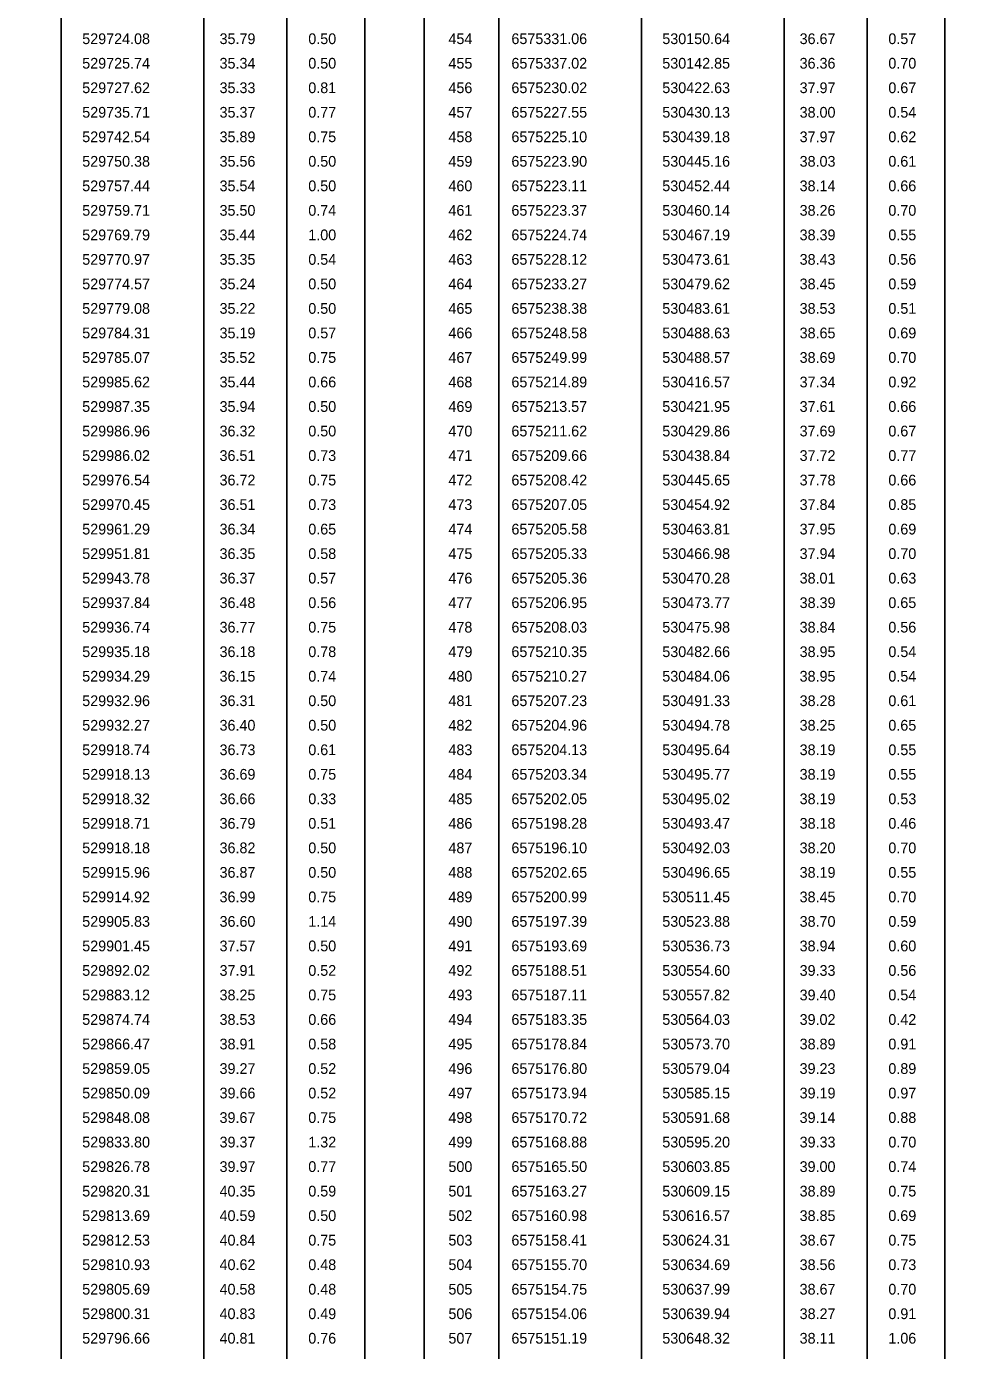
# Model space of a CAD drawing. Extents: x 528816 to 533196, y 6574767 to 6575847.
# Drawn here: x 530486.2 to 530548.1, y 6575500.9 to 6575587.3 of the extents above; entities that cross this region are included whole.
import ezdxf

# ---------------------------------------------------------------- set-up
doc = ezdxf.new("R2010")
doc.units = 0
doc.layers.add('ABIJOONIS', color=7, linetype='Continuous')
doc.layers.add('TEE', color=7, linetype='Continuous')

msp = doc.modelspace()

# ---------------------------------------------------------------- linework, layer by layer
at = {"layer": 'ABIJOONIS'}
for p, q in [((530488.47, 6575674.457), (530488.47, 6575351.834)), ((530497.785, 6575674.457), (530497.785, 6575351.834)), ((530503.207, 6575674.457), (530503.207, 6575351.834)), ((530508.279, 6575674.457), (530508.279, 6575351.834)), ((530512.169, 6575674.457), (530512.169, 6575351.834)), ((530517.029, 6575674.457), (530517.029, 6575351.834)), ((530526.344, 6575674.457), (530526.344, 6575351.834)), ((530535.659, 6575674.457), (530535.659, 6575351.834)), ((530541.081, 6575674.457), (530541.081, 6575351.834)), ((530546.154, 6575674.457), (530546.154, 6575351.834))]:
    msp.add_line(p, q, dxfattribs=at)
at = {"layer": 'TEE'}
msp.add_arc((530328.708, 6575554.734), 291.999, 251.18106, 251.18106, dxfattribs=at)

# ---------------------------------------------------------------- texts
at = {"layer": 'ABIJOONIS'}
for s, p in [('529724.08', (530489.837, 6575586.138)), ('35.79', (530498.803, 6575586.138)), ('0.50', (530504.597, 6575586.138)), ('454', (530513.748, 6575586.138)), ('6575331.06', (530517.86, 6575586.138)), ('530150.64', (530527.711, 6575586.138)), ('36.67', (530536.677, 6575586.138)), ('0.57', (530542.472, 6575586.138)), ('529725.74', (530489.837, 6575584.538)), ('35.34', (530498.803, 6575584.538)), ('0.50', (530504.597, 6575584.538)), ('455', (530513.748, 6575584.538)), ('6575337.02', (530517.86, 6575584.538)), ('530142.85', (530527.711, 6575584.538)), ('36.36', (530536.677, 6575584.538)), ('0.70', (530542.472, 6575584.538)), ('529727.62', (530489.837, 6575582.938)), ('35.33', (530498.803, 6575582.938)), ('0.81', (530504.597, 6575582.938)), ('456', (530513.748, 6575582.938)), ('6575230.02', (530517.86, 6575582.938)), ('530422.63', (530527.711, 6575582.938)), ('37.97', (530536.677, 6575582.938)), ('0.67', (530542.472, 6575582.938)), ('529735.71', (530489.837, 6575581.338)), ('35.37', (530498.803, 6575581.338)), ('0.77', (530504.597, 6575581.338)), ('457', (530513.748, 6575581.338)), ('6575227.55', (530517.86, 6575581.338)), ('530430.13', (530527.711, 6575581.338)), ('38.00', (530536.677, 6575581.338)), ('0.54', (530542.472, 6575581.338)), ('529742.54', (530489.837, 6575579.738)), ('35.89', (530498.803, 6575579.738)), ('0.75', (530504.597, 6575579.738)), ('458', (530513.748, 6575579.738)), ('6575225.10', (530517.86, 6575579.738)), ('530439.18', (530527.711, 6575579.738)), ('37.97', (530536.677, 6575579.738)), ('0.62', (530542.472, 6575579.738)), ('529750.38', (530489.837, 6575578.138)), ('35.56', (530498.803, 6575578.138)), ('0.50', (530504.597, 6575578.138)), ('459', (530513.748, 6575578.138)), ('6575223.90', (530517.86, 6575578.138)), ('530445.16', (530527.711, 6575578.138)), ('38.03', (530536.677, 6575578.138)), ('0.61', (530542.472, 6575578.138)), ('529757.44', (530489.837, 6575576.538)), ('35.54', (530498.803, 6575576.538)), ('0.50', (530504.597, 6575576.538)), ('460', (530513.748, 6575576.538)), ('6575223.11', (530517.86, 6575576.538)), ('530452.44', (530527.711, 6575576.538)), ('38.14', (530536.677, 6575576.538)), ('0.66', (530542.472, 6575576.538)), ('529759.71', (530489.837, 6575574.938)), ('35.50', (530498.803, 6575574.938)), ('0.74', (530504.597, 6575574.938)), ('461', (530513.748, 6575574.938)), ('6575223.37', (530517.86, 6575574.938)), ('530460.14', (530527.711, 6575574.938)), ('38.26', (530536.677, 6575574.938)), ('0.70', (530542.472, 6575574.938)), ('529769.79', (530489.837, 6575573.338)), ('35.44', (530498.803, 6575573.338)), ('1.00', (530504.597, 6575573.338)), ('462', (530513.748, 6575573.338)), ('6575224.74', (530517.86, 6575573.338)), ('530467.19', (530527.711, 6575573.338)), ('38.39', (530536.677, 6575573.338)), ('0.55', (530542.472, 6575573.338)), ('529770.97', (530489.837, 6575571.738)), ('35.35', (530498.803, 6575571.738)), ('0.54', (530504.597, 6575571.738)), ('463', (530513.748, 6575571.738)), ('6575228.12', (530517.86, 6575571.738)), ('530473.61', (530527.711, 6575571.738)), ('38.43', (530536.677, 6575571.738)), ('0.56', (530542.472, 6575571.738)), ('529774.57', (530489.837, 6575570.138)), ('35.24', (530498.803, 6575570.138)), ('0.50', (530504.597, 6575570.138)), ('464', (530513.748, 6575570.138)), ('6575233.27', (530517.86, 6575570.138)), ('530479.62', (530527.711, 6575570.138)), ('38.45', (530536.677, 6575570.138)), ('0.59', (530542.472, 6575570.138)), ('529779.08', (530489.837, 6575568.538)), ('35.22', (530498.803, 6575568.538)), ('0.50', (530504.597, 6575568.538)), ('465', (530513.748, 6575568.538)), ('6575238.38', (530517.86, 6575568.538)), ('530483.61', (530527.711, 6575568.538)), ('38.53', (530536.677, 6575568.538)), ('0.51', (530542.472, 6575568.538)), ('529784.31', (530489.837, 6575566.938)), ('35.19', (530498.803, 6575566.938)), ('0.57', (530504.597, 6575566.938)), ('466', (530513.748, 6575566.938)), ('6575248.58', (530517.86, 6575566.938)), ('530488.63', (530527.711, 6575566.938)), ('38.65', (530536.677, 6575566.938)), ('0.69', (530542.472, 6575566.938)), ('529785.07', (530489.837, 6575565.338)), ('35.52', (530498.803, 6575565.338)), ('0.75', (530504.597, 6575565.338)), ('467', (530513.748, 6575565.338)), ('6575249.99', (530517.86, 6575565.338)), ('530488.57', (530527.711, 6575565.338)), ('38.69', (530536.677, 6575565.338)), ('0.70', (530542.472, 6575565.338)), ('529985.62', (530489.837, 6575563.738)), ('35.44', (530498.803, 6575563.738)), ('0.66', (530504.597, 6575563.738)), ('468', (530513.748, 6575563.738)), ('6575214.89', (530517.86, 6575563.738)), ('530416.57', (530527.711, 6575563.738)), ('37.34', (530536.677, 6575563.738)), ('0.92', (530542.472, 6575563.738)), ('529987.35', (530489.837, 6575562.138)), ('35.94', (530498.803, 6575562.138)), ('0.50', (530504.597, 6575562.138)), ('469', (530513.748, 6575562.138)), ('6575213.57', (530517.86, 6575562.138)), ('530421.95', (530527.711, 6575562.138)), ('37.61', (530536.677, 6575562.138)), ('0.66', (530542.472, 6575562.138)), ('529986.96', (530489.837, 6575560.538)), ('36.32', (530498.803, 6575560.538)), ('0.50', (530504.597, 6575560.538)), ('470', (530513.748, 6575560.538)), ('6575211.62', (530517.86, 6575560.538)), ('530429.86', (530527.711, 6575560.538)), ('37.69', (530536.677, 6575560.538)), ('0.67', (530542.472, 6575560.538)), ('529986.02', (530489.837, 6575558.938)), ('36.51', (530498.803, 6575558.938)), ('0.73', (530504.597, 6575558.938)), ('471', (530513.748, 6575558.938)), ('6575209.66', (530517.86, 6575558.938)), ('530438.84', (530527.711, 6575558.938)), ('37.72', (530536.677, 6575558.938)), ('0.77', (530542.472, 6575558.938)), ('529976.54', (530489.837, 6575557.338)), ('36.72', (530498.803, 6575557.338)), ('0.75', (530504.597, 6575557.338)), ('472', (530513.748, 6575557.338)), ('6575208.42', (530517.86, 6575557.338)), ('530445.65', (530527.711, 6575557.338)), ('37.78', (530536.677, 6575557.338)), ('0.66', (530542.472, 6575557.338)), ('529970.45', (530489.837, 6575555.738)), ('36.51', (530498.803, 6575555.738)), ('0.73', (530504.597, 6575555.738)), ('473', (530513.748, 6575555.738)), ('6575207.05', (530517.86, 6575555.738)), ('530454.92', (530527.711, 6575555.738)), ('37.84', (530536.677, 6575555.738)), ('0.85', (530542.472, 6575555.738)), ('529961.29', (530489.837, 6575554.138)), ('36.34', (530498.803, 6575554.138)), ('0.65', (530504.597, 6575554.138)), ('474', (530513.748, 6575554.138)), ('6575205.58', (530517.86, 6575554.138)), ('530463.81', (530527.711, 6575554.138)), ('37.95', (530536.677, 6575554.138)), ('0.69', (530542.472, 6575554.138)), ('529951.81', (530489.837, 6575552.538)), ('36.35', (530498.803, 6575552.538)), ('0.58', (530504.597, 6575552.538)), ('475', (530513.748, 6575552.538)), ('6575205.33', (530517.86, 6575552.538)), ('530466.98', (530527.711, 6575552.538)), ('37.94', (530536.677, 6575552.538)), ('0.70', (530542.472, 6575552.538)), ('529943.78', (530489.837, 6575550.938)), ('36.37', (530498.803, 6575550.938)), ('0.57', (530504.597, 6575550.938)), ('476', (530513.748, 6575550.938)), ('6575205.36', (530517.86, 6575550.938)), ('530470.28', (530527.711, 6575550.938)), ('38.01', (530536.677, 6575550.938)), ('0.63', (530542.472, 6575550.938)), ('529937.84', (530489.837, 6575549.338)), ('36.48', (530498.803, 6575549.338)), ('0.56', (530504.597, 6575549.338)), ('477', (530513.748, 6575549.338)), ('6575206.95', (530517.86, 6575549.338)), ('530473.77', (530527.711, 6575549.338)), ('38.39', (530536.677, 6575549.338)), ('0.65', (530542.472, 6575549.338)), ('529936.74', (530489.837, 6575547.738)), ('36.77', (530498.803, 6575547.738)), ('0.75', (530504.597, 6575547.738)), ('478', (530513.748, 6575547.738)), ('6575208.03', (530517.86, 6575547.738)), ('530475.98', (530527.711, 6575547.738)), ('38.84', (530536.677, 6575547.738)), ('0.56', (530542.472, 6575547.738)), ('529935.18', (530489.837, 6575546.138)), ('36.18', (530498.803, 6575546.138)), ('0.78', (530504.597, 6575546.138)), ('479', (530513.748, 6575546.138)), ('6575210.35', (530517.86, 6575546.138)), ('530482.66', (530527.711, 6575546.138)), ('38.95', (530536.677, 6575546.138)), ('0.54', (530542.472, 6575546.138)), ('529934.29', (530489.837, 6575544.538)), ('36.15', (530498.803, 6575544.538)), ('0.74', (530504.597, 6575544.538)), ('480', (530513.748, 6575544.538)), ('6575210.27', (530517.86, 6575544.538)), ('530484.06', (530527.711, 6575544.538)), ('38.95', (530536.677, 6575544.538)), ('0.54', (530542.472, 6575544.538)), ('529932.96', (530489.837, 6575542.938)), ('36.31', (530498.803, 6575542.938)), ('0.50', (530504.597, 6575542.938)), ('481', (530513.748, 6575542.938)), ('6575207.23', (530517.86, 6575542.938)), ('530491.33', (530527.711, 6575542.938)), ('38.28', (530536.677, 6575542.938)), ('0.61', (530542.472, 6575542.938)), ('529932.27', (530489.837, 6575541.338)), ('36.40', (530498.803, 6575541.338)), ('0.50', (530504.597, 6575541.338)), ('482', (530513.748, 6575541.338)), ('6575204.96', (530517.86, 6575541.338)), ('530494.78', (530527.711, 6575541.338)), ('38.25', (530536.677, 6575541.338)), ('0.65', (530542.472, 6575541.338)), ('529918.74', (530489.837, 6575539.738)), ('36.73', (530498.803, 6575539.738)), ('0.61', (530504.597, 6575539.738)), ('483', (530513.748, 6575539.738)), ('6575204.13', (530517.86, 6575539.738)), ('530495.64', (530527.711, 6575539.738)), ('38.19', (530536.677, 6575539.738)), ('0.55', (530542.472, 6575539.738)), ('529918.13', (530489.837, 6575538.138)), ('36.69', (530498.803, 6575538.138)), ('0.75', (530504.597, 6575538.138)), ('484', (530513.748, 6575538.138)), ('6575203.34', (530517.86, 6575538.138)), ('530495.77', (530527.711, 6575538.138)), ('38.19', (530536.677, 6575538.138)), ('0.55', (530542.472, 6575538.138)), ('529918.32', (530489.837, 6575536.538)), ('36.66', (530498.803, 6575536.538)), ('0.33', (530504.597, 6575536.538)), ('485', (530513.748, 6575536.538)), ('6575202.05', (530517.86, 6575536.538)), ('530495.02', (530527.711, 6575536.538)), ('38.19', (530536.677, 6575536.538)), ('0.53', (530542.472, 6575536.538)), ('529918.71', (530489.837, 6575534.938)), ('36.79', (530498.803, 6575534.938)), ('0.51', (530504.597, 6575534.938)), ('486', (530513.748, 6575534.938)), ('6575198.28', (530517.86, 6575534.938)), ('530493.47', (530527.711, 6575534.938)), ('38.18', (530536.677, 6575534.938)), ('0.46', (530542.472, 6575534.938)), ('529918.18', (530489.837, 6575533.338)), ('36.82', (530498.803, 6575533.338)), ('0.50', (530504.597, 6575533.338)), ('487', (530513.748, 6575533.338)), ('6575196.10', (530517.86, 6575533.338)), ('530492.03', (530527.711, 6575533.338)), ('38.20', (530536.677, 6575533.338)), ('0.70', (530542.472, 6575533.338)), ('529915.96', (530489.837, 6575531.738)), ('36.87', (530498.803, 6575531.738)), ('0.50', (530504.597, 6575531.738)), ('488', (530513.748, 6575531.738)), ('6575202.65', (530517.86, 6575531.738)), ('530496.65', (530527.711, 6575531.738)), ('38.19', (530536.677, 6575531.738)), ('0.55', (530542.472, 6575531.738)), ('529914.92', (530489.837, 6575530.138)), ('36.99', (530498.803, 6575530.138)), ('0.75', (530504.597, 6575530.138)), ('489', (530513.748, 6575530.138)), ('6575200.99', (530517.86, 6575530.138)), ('530511.45', (530527.711, 6575530.138)), ('38.45', (530536.677, 6575530.138)), ('0.70', (530542.472, 6575530.138)), ('529905.83', (530489.837, 6575528.538)), ('36.60', (530498.803, 6575528.538)), ('1.14', (530504.597, 6575528.538)), ('490', (530513.748, 6575528.538)), ('6575197.39', (530517.86, 6575528.538)), ('530523.88', (530527.711, 6575528.538)), ('38.70', (530536.677, 6575528.538)), ('0.59', (530542.472, 6575528.538)), ('529901.45', (530489.837, 6575526.938)), ('37.57', (530498.803, 6575526.938)), ('0.50', (530504.597, 6575526.938)), ('491', (530513.748, 6575526.938)), ('6575193.69', (530517.86, 6575526.938)), ('530536.73', (530527.711, 6575526.938)), ('38.94', (530536.677, 6575526.938)), ('0.60', (530542.472, 6575526.938)), ('529892.02', (530489.837, 6575525.338)), ('37.91', (530498.803, 6575525.338)), ('0.52', (530504.597, 6575525.338)), ('492', (530513.748, 6575525.338)), ('6575188.51', (530517.86, 6575525.338)), ('530554.60', (530527.711, 6575525.338)), ('39.33', (530536.677, 6575525.338)), ('0.56', (530542.472, 6575525.338)), ('529883.12', (530489.837, 6575523.738)), ('38.25', (530498.803, 6575523.738)), ('0.75', (530504.597, 6575523.738)), ('493', (530513.748, 6575523.738)), ('6575187.11', (530517.86, 6575523.738)), ('530557.82', (530527.711, 6575523.738)), ('39.40', (530536.677, 6575523.738)), ('0.54', (530542.472, 6575523.738)), ('529874.74', (530489.837, 6575522.138)), ('38.53', (530498.803, 6575522.138)), ('0.66', (530504.597, 6575522.138)), ('494', (530513.748, 6575522.138)), ('6575183.35', (530517.86, 6575522.138)), ('530564.03', (530527.711, 6575522.138)), ('39.02', (530536.677, 6575522.138)), ('0.42', (530542.472, 6575522.138)), ('529866.47', (530489.837, 6575520.538)), ('38.91', (530498.803, 6575520.538)), ('0.58', (530504.597, 6575520.538)), ('495', (530513.748, 6575520.538)), ('6575178.84', (530517.86, 6575520.538)), ('530573.70', (530527.711, 6575520.538)), ('38.89', (530536.677, 6575520.538)), ('0.91', (530542.472, 6575520.538)), ('529859.05', (530489.837, 6575518.938)), ('39.27', (530498.803, 6575518.938)), ('0.52', (530504.597, 6575518.938)), ('496', (530513.748, 6575518.938)), ('6575176.80', (530517.86, 6575518.938)), ('530579.04', (530527.711, 6575518.938)), ('39.23', (530536.677, 6575518.938)), ('0.89', (530542.472, 6575518.938)), ('529850.09', (530489.837, 6575517.338)), ('39.66', (530498.803, 6575517.338)), ('0.52', (530504.597, 6575517.338)), ('497', (530513.748, 6575517.338)), ('6575173.94', (530517.86, 6575517.338)), ('530585.15', (530527.711, 6575517.338)), ('39.19', (530536.677, 6575517.338)), ('0.97', (530542.472, 6575517.338)), ('529848.08', (530489.837, 6575515.738)), ('39.67', (530498.803, 6575515.738)), ('0.75', (530504.597, 6575515.738)), ('498', (530513.748, 6575515.738)), ('6575170.72', (530517.86, 6575515.738)), ('530591.68', (530527.711, 6575515.738)), ('39.14', (530536.677, 6575515.738)), ('0.88', (530542.472, 6575515.738)), ('529833.80', (530489.837, 6575514.138)), ('39.37', (530498.803, 6575514.138)), ('1.32', (530504.597, 6575514.138)), ('499', (530513.748, 6575514.138)), ('6575168.88', (530517.86, 6575514.138)), ('530595.20', (530527.711, 6575514.138)), ('39.33', (530536.677, 6575514.138)), ('0.70', (530542.472, 6575514.138)), ('529826.78', (530489.837, 6575512.538)), ('39.97', (530498.803, 6575512.538)), ('0.77', (530504.597, 6575512.538)), ('500', (530513.748, 6575512.538)), ('6575165.50', (530517.86, 6575512.538)), ('530603.85', (530527.711, 6575512.538)), ('39.00', (530536.677, 6575512.538)), ('0.74', (530542.472, 6575512.538)), ('529820.31', (530489.837, 6575510.938)), ('40.35', (530498.803, 6575510.938)), ('0.59', (530504.597, 6575510.938)), ('501', (530513.748, 6575510.938)), ('6575163.27', (530517.86, 6575510.938)), ('530609.15', (530527.711, 6575510.938)), ('38.89', (530536.677, 6575510.938)), ('0.75', (530542.472, 6575510.938)), ('529813.69', (530489.837, 6575509.338)), ('40.59', (530498.803, 6575509.338)), ('0.50', (530504.597, 6575509.338)), ('502', (530513.748, 6575509.338)), ('6575160.98', (530517.86, 6575509.338)), ('530616.57', (530527.711, 6575509.338)), ('38.85', (530536.677, 6575509.338)), ('0.69', (530542.472, 6575509.338)), ('529812.53', (530489.837, 6575507.738)), ('40.84', (530498.803, 6575507.738)), ('0.75', (530504.597, 6575507.738)), ('503', (530513.748, 6575507.738)), ('6575158.41', (530517.86, 6575507.738)), ('530624.31', (530527.711, 6575507.738)), ('38.67', (530536.677, 6575507.738)), ('0.75', (530542.472, 6575507.738)), ('529810.93', (530489.837, 6575506.138)), ('40.62', (530498.803, 6575506.138)), ('0.48', (530504.597, 6575506.138)), ('504', (530513.748, 6575506.138)), ('6575155.70', (530517.86, 6575506.138)), ('530634.69', (530527.711, 6575506.138)), ('38.56', (530536.677, 6575506.138)), ('0.73', (530542.472, 6575506.138)), ('529805.69', (530489.837, 6575504.538)), ('40.58', (530498.803, 6575504.538)), ('0.48', (530504.597, 6575504.538)), ('505', (530513.748, 6575504.538)), ('6575154.75', (530517.86, 6575504.538)), ('530637.99', (530527.711, 6575504.538)), ('38.67', (530536.677, 6575504.538)), ('0.70', (530542.472, 6575504.538)), ('529800.31', (530489.837, 6575502.938)), ('40.83', (530498.803, 6575502.938)), ('0.49', (530504.597, 6575502.938)), ('506', (530513.748, 6575502.938)), ('6575154.06', (530517.86, 6575502.938)), ('530639.94', (530527.711, 6575502.938)), ('38.27', (530536.677, 6575502.938)), ('0.91', (530542.472, 6575502.938)), ('529796.66', (530489.837, 6575501.338)), ('40.81', (530498.803, 6575501.338)), ('0.76', (530504.597, 6575501.338)), ('507', (530513.748, 6575501.338)), ('6575151.19', (530517.86, 6575501.338)), ('530648.32', (530527.711, 6575501.338)), ('38.11', (530536.677, 6575501.338)), ('1.06', (530542.472, 6575501.338))]:
    msp.add_text(s, height=0.7, dxfattribs=at).set_placement(p)

doc.saveas('drawing.dxf')
